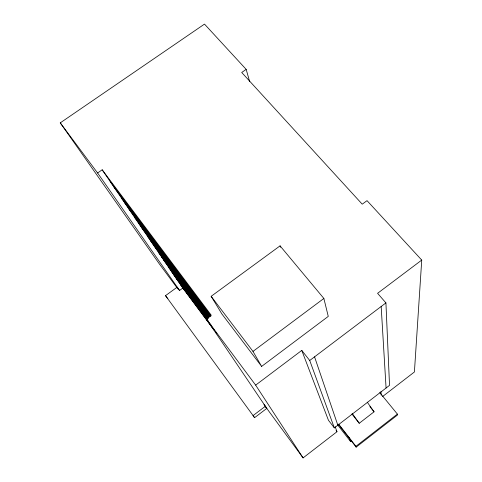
<?xml version="1.0" encoding="UTF-8"?>
<svg xmlns="http://www.w3.org/2000/svg" width="482" height="482" viewBox="0 0 482 482"><rect width="100%" height="100%" fill="white"/><g stroke="black" fill="none" stroke-linecap="round" stroke-linejoin="round"><path stroke-width="0.72" d="M177.846 288.887L159.271 263.823L60.262 122.862L204.495 24.1L246.169 69.372L241.717 72.475L362.229 204.187L367.031 200.651L421.738 260.075L414.412 371.971L382.6 396.523M337.575 424.799L350.468 441.385L351.643 440.476M397.385 414.098L397.397 415.086L356.15 447.139L355.927 446.314L397.385 414.098L379.798 392.613M351.872 413.954L359.241 423.274L374.068 411.809L367.254 402.181M335.207 426.781L336.978 431.733L303.076 457.9L255.653 385.13L301.762 350.414L328.441 420.262L334.345 427.889L389.528 385.353L385.925 302.901L377.581 293.321L421.738 260.075M265.377 406.26L253.026 415.617L254.598 417.659L266.811 408.393L206.278 318.855L211.237 315.21L102.178 169.797L97.605 172.99L60.262 122.862M334.345 427.889L309.727 360.488L385.925 302.901M261.624 366.416L328.266 316.397L323.868 298.46L280.066 245.862L211.152 296.31L221.901 313.981L261.624 366.416L252.978 351.396L211.152 296.31M252.978 351.396L323.868 298.46M254.598 417.659L165.513 295.647L177.129 287.212L179.545 290.465L182.829 288.079L102.178 169.797M369.887 406.615L374.068 411.809M301.762 350.414L309.727 360.488M338.641 424.094L355.927 446.314M338.491 424.431L356.15 447.139M336.075 430.565L336.978 431.733M165.513 295.647L167.838 298.738M110.167 181.509L210.959 315.999M113.999 187.13L210.453 315.879M121.368 197.939L210.146 316.517M124.91 203.139L209.917 316.716M128.369 208.206L209.537 316.698M135.02 217.966L209.206 317.18M138.226 222.666L208.73 316.987M141.359 227.257L208.513 317.114M147.396 236.114L208.604 318.06M150.312 240.385L208.338 318.102M153.155 244.561L208.025 318.06M158.662 252.634L207.682 318.331M161.325 256.538L207.658 318.65M163.928 260.352L207.133 318.283M168.965 267.745L207.079 318.873M171.405 271.318L206.862 318.891M173.791 274.824L207.941 320.651M176.129 278.253L208.802 322.109M210.146 323.91L211.044 325.109M206.278 318.855L255.653 385.13M180.63 284.85L213.863 329.471M182.829 288.079L214.598 330.742M215.942 332.544L216.84 333.749M266.811 408.393L264.046 404.657L303.076 457.9M352.378 413.646L359.241 423.274M97.605 172.99L179.545 290.465M177.129 287.212L178.232 288.796M314.559 356.843L337.828 425.202M280.066 245.862L280.53 247.26M349.402 437.813L350.468 441.385M246.169 69.372L249.682 81.681M380.925 391.589L381.232 395.24M381.172 306.498L386.076 388.016"/></g></svg>
